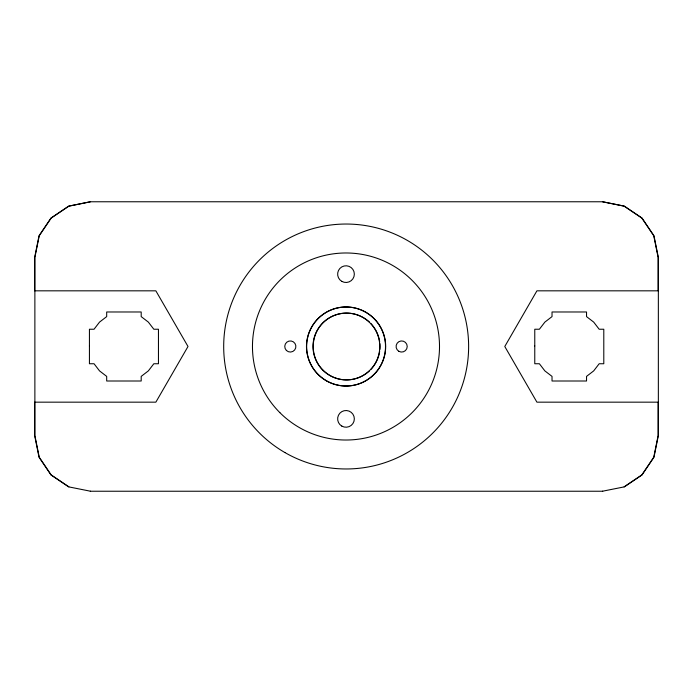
<?xml version="1.0" encoding="UTF-8"?>
<svg xmlns="http://www.w3.org/2000/svg" width="693" height="693" viewBox="0 0 693 693"><rect width="100%" height="100%" fill="white"/><g stroke="black" fill="none" stroke-linecap="round" stroke-linejoin="round"><path stroke-width="1.04" d="M624.124 486.858L641.813 474.93L653.75 457.233L658.125 435.568L658.125 402.165L536.919 402.165L504.781 346.5L536.919 290.826L658.125 290.826L658.125 257.432L653.75 235.767L641.813 218.07L624.124 206.142L602.451 201.767M90.549 201.767L68.876 206.142L51.187 218.07L39.25 235.767L34.875 257.432L34.875 435.568L39.25 457.233L51.187 474.93L68.876 486.858M602.451 491.233L624.35 486.858L642.047 474.93L653.975 457.233L658.35 435.568L658.35 257.432L653.975 235.767L642.047 218.07L624.35 206.142L602.685 201.767L90.315 201.767L68.65 206.142L50.953 218.07L39.025 235.767L34.65 257.432L34.65 290.826L155.856 290.826L188.002 346.491L155.856 402.165L34.65 402.165L34.65 435.568L39.025 457.233L50.953 474.93L68.65 486.858L90.549 491.233M90.315 491.233L602.685 491.233M379.66 351.342A33.403 33.403 0 0 1 370.902 369.43M369.542 370.79A33.403 33.403 0 0 1 322.773 369.889A33.403 33.403 0 0 1 322.773 323.111A33.403 33.403 0 0 1 369.542 322.21M370.902 323.57A33.403 33.403 0 0 1 379.66 341.658M379.885 343.598A33.403 33.403 0 0 1 379.885 349.402M89.432 345.963L89.432 363.747L94.049 363.747L99.541 370.902L106.687 376.394L106.687 381.003L141.199 381.003L141.199 376.386L148.345 370.894L153.837 363.747L158.454 363.747L158.454 329.236L153.829 329.236L148.345 322.098L141.199 316.614L141.199 311.98L106.687 311.98L106.687 316.606L99.541 322.098L94.049 329.236L89.432 329.236L89.432 345.963M534.771 345.963L534.771 363.747L539.379 363.747L544.871 370.902L552.026 376.394L552.026 381.003L586.538 381.003L586.538 376.386L593.684 370.894L599.176 363.747L603.794 363.747L603.794 329.236L599.168 329.236L593.684 322.098L586.538 316.614L586.538 311.98L552.026 311.98L552.026 316.606L544.88 322.098L539.388 329.236L534.771 329.236L534.771 345.963M322.765 370.114A33.403 33.403 0 0 0 378.647 355.145A33.403 33.403 0 0 0 337.742 314.241A33.403 33.403 0 0 0 322.765 370.114M284.927 452.564A122.47 122.47 0 0 0 468.624 346.5A122.47 122.47 0 0 0 284.927 240.436A122.47 122.47 0 0 0 284.927 452.564M326.394 380.726A39.527 39.527 0 0 0 385.68 346.5A39.527 39.527 0 0 0 326.394 312.274A39.527 39.527 0 0 0 326.394 380.726M279.859 412.63A93.52 93.52 0 0 0 436.321 370.703A93.52 93.52 0 0 0 321.786 256.167A93.52 93.52 0 0 0 279.859 412.63M318.044 374.445A39.527 39.527 0 0 0 384.165 356.73A39.527 39.527 0 0 0 335.759 308.324A39.527 39.527 0 0 0 318.044 374.445M341.814 426.1A8.351 8.351 0 0 0 354.34 418.867A8.351 8.351 0 0 0 341.814 411.633A8.351 8.351 0 0 0 341.814 426.1M286.382 350.433A5.57 5.57 0 0 0 295.694 347.938A5.57 5.57 0 0 0 288.877 341.121A5.57 5.57 0 0 0 286.382 350.433M398.873 351.325A5.57 5.57 0 0 0 407.224 346.5A5.57 5.57 0 0 0 398.873 341.675A5.57 5.57 0 0 0 398.873 351.325M341.814 281.367A8.351 8.351 0 0 0 354.34 274.133A8.351 8.351 0 0 0 341.814 266.9A8.351 8.351 0 0 0 341.814 281.367"/></g></svg>
